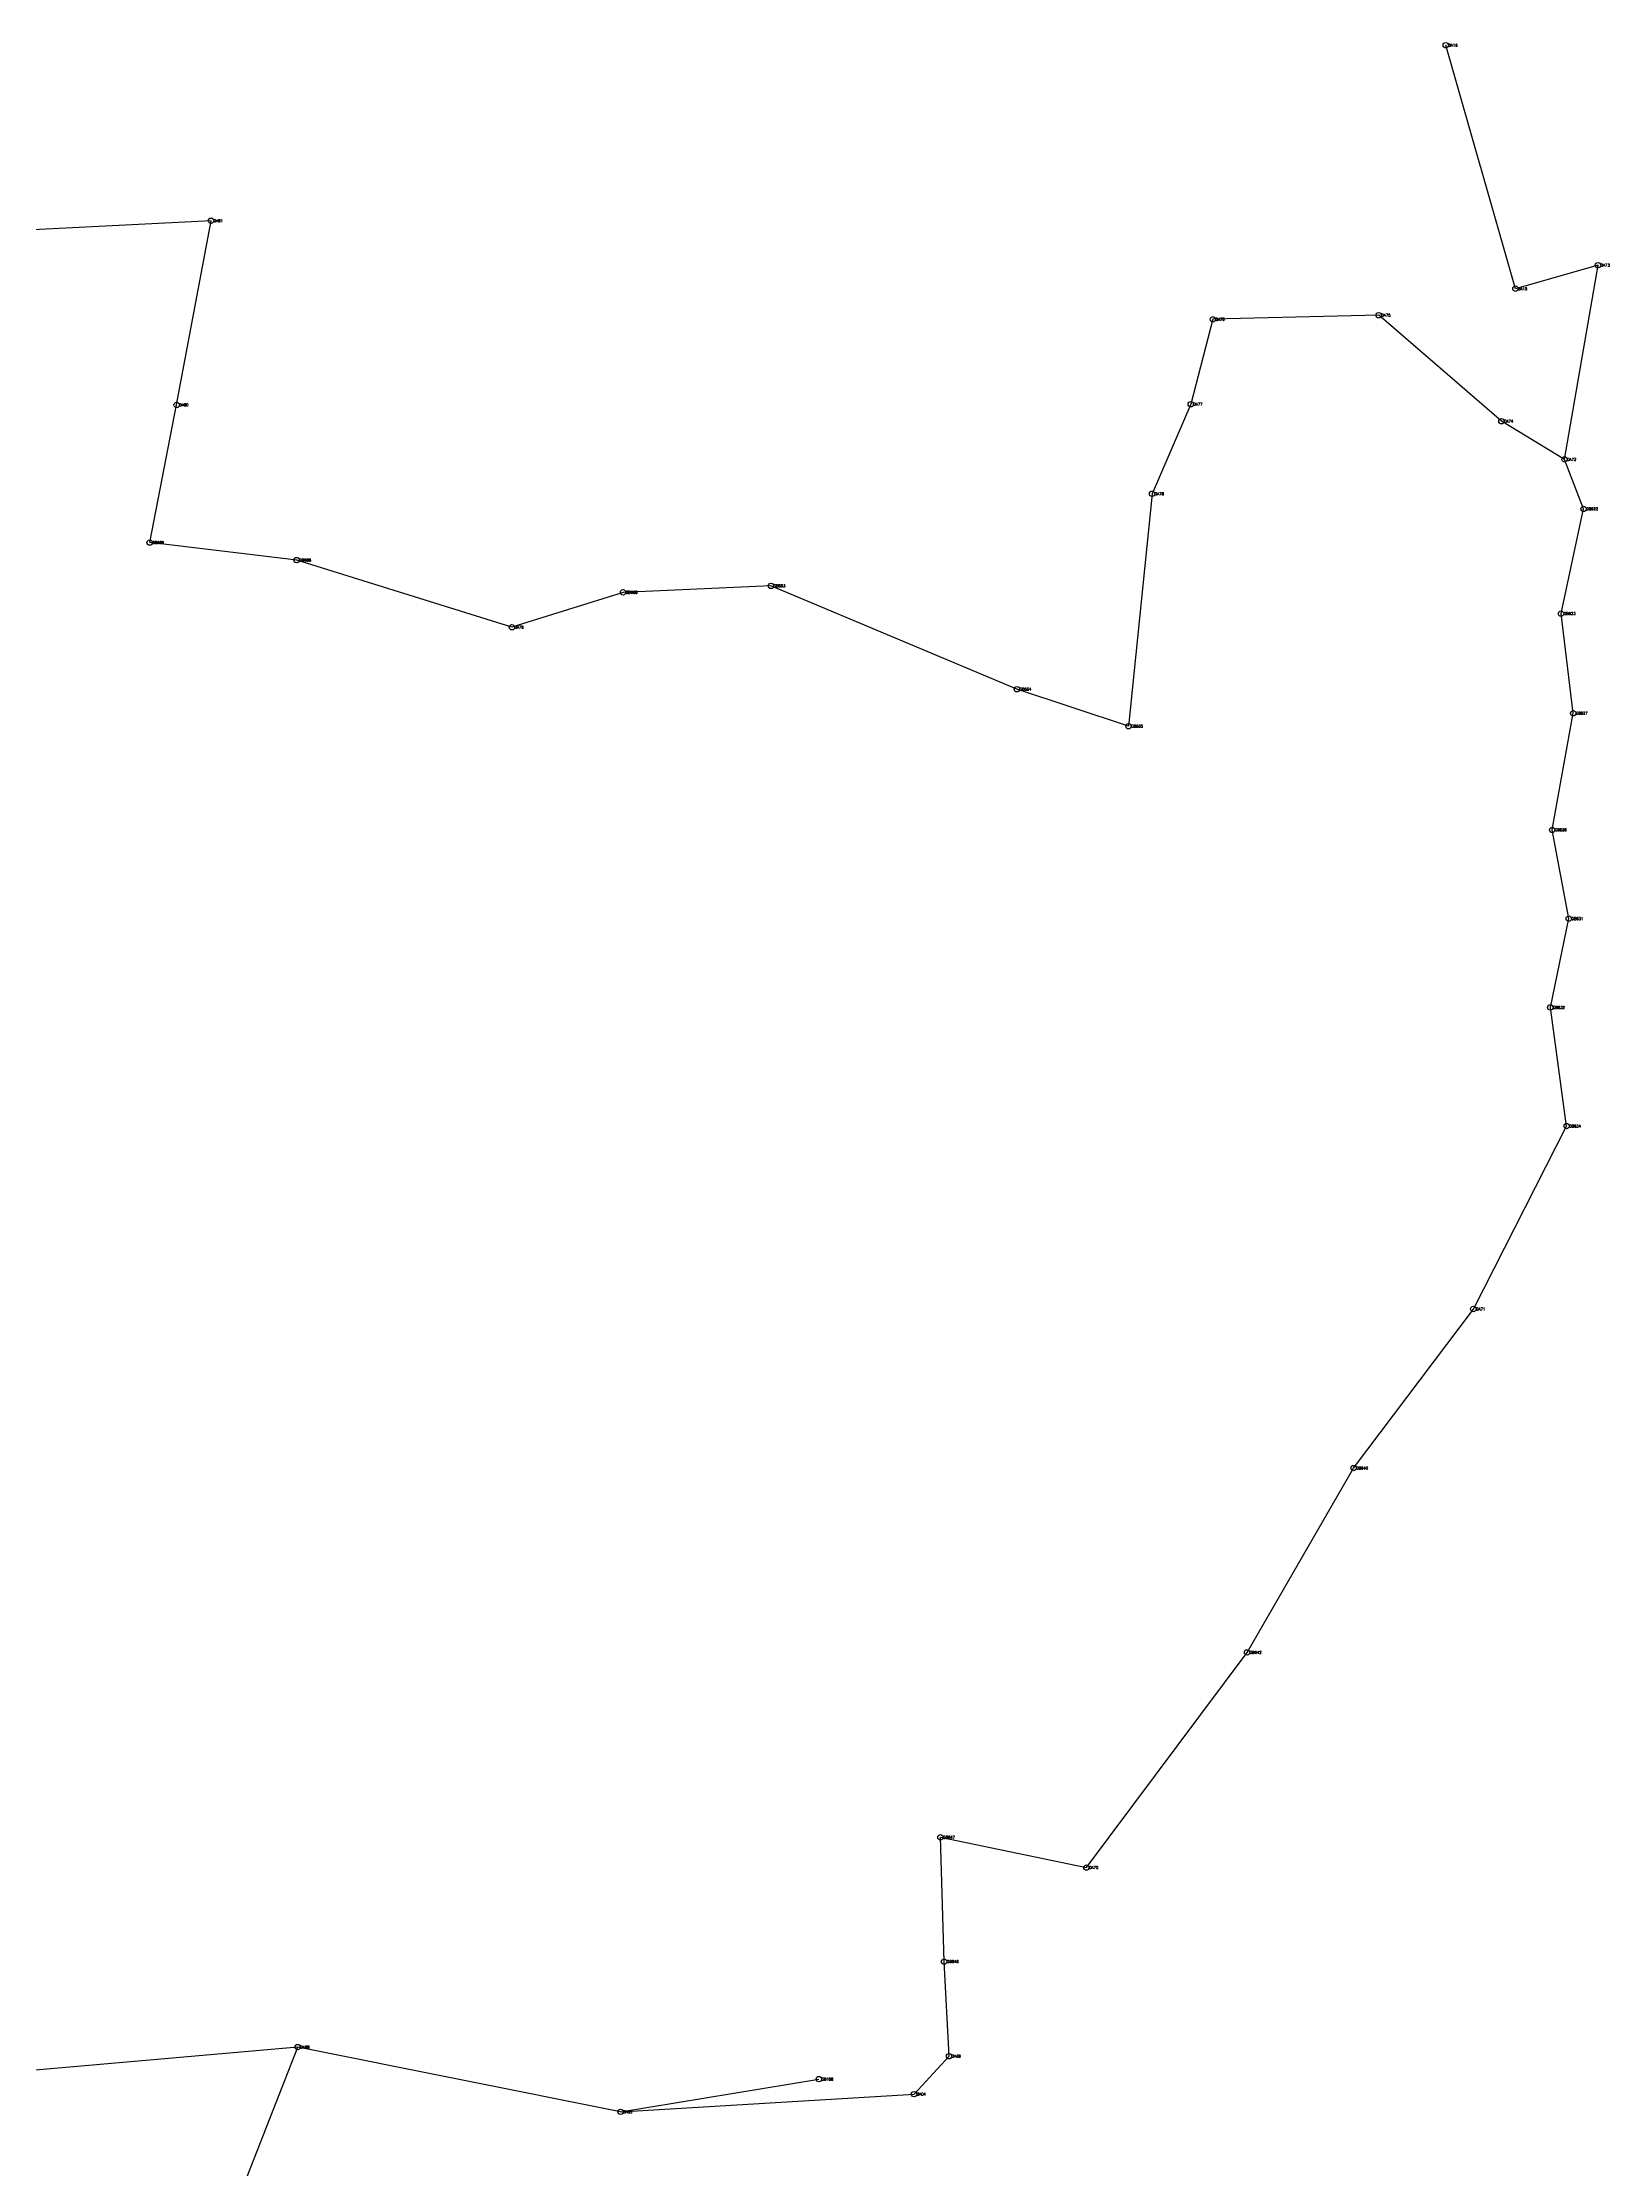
# Model space of a CAD drawing. Extents: x 166396 to 169408, y 2545087 to 2547192.
# Drawn here: x 168825 to 169408, y 2546090 to 2546881 of the extents above; entities that cross this region are included whole.
import ezdxf

# ---------------------------------------------------------------- set-up
doc = ezdxf.new("R2010")
doc.units = 0
doc.styles.get("Standard").update_dxf_attribs({"font": 'simplex'})

msp = doc.modelspace()

# ---------------------------------------------------------------- linework, layer by layer
at = {"color": 4}
for p, q in [((169372.629, 2546789.717), (169346.704, 2546880.253)), ((168887.64, 2546814.985), (168808.961, 2546811.017)), ((168874.862, 2546746.479), (168887.64, 2546814.985)), ((169403.318, 2546798.455), (169372.629, 2546789.717)), ((169390.857, 2546726.244), (169403.318, 2546798.455)), ((169321.775, 2546779.858), (169260.132, 2546778.321)), ((169367.427, 2546740.428), (169321.775, 2546779.858)), ((169260.132, 2546778.321), (169251.915, 2546746.755)), ((168864.837, 2546695.3), (168874.862, 2546746.479)), ((169251.915, 2546746.755), (169237.546, 2546713.443)), ((169390.857, 2546726.244), (169367.427, 2546740.428)), ((169397.956, 2546707.814), (169390.857, 2546726.244)), ((169237.546, 2546713.443), (169228.753, 2546627.017)), ((169389.578, 2546668.874), (169397.956, 2546707.814)), ((168919.491, 2546688.783), (168864.837, 2546695.3)), ((168999.538, 2546663.797), (168919.491, 2546688.783)), ((169040.83, 2546676.793), (168999.538, 2546663.797)), ((169095.83, 2546679.2), (169040.83, 2546676.793)), ((169187.254, 2546640.773), (169095.83, 2546679.2)), ((169394.098, 2546631.832), (169389.578, 2546668.874)), ((169228.753, 2546627.017), (169187.254, 2546640.773)), ((169386.269, 2546588.448), (169394.098, 2546631.832)), ((169392.45, 2546555.443), (169386.269, 2546588.448)), ((169385.602, 2546522.414), (169392.45, 2546555.443)), ((169391.632, 2546478.32), (169385.602, 2546522.414)), ((169356.972, 2546410.283), (169391.632, 2546478.32)), ((169312.441, 2546351.138), (169356.972, 2546410.283)), ((169272.83, 2546282.575), (169312.441, 2546351.138)), ((169213.103, 2546202.556), (169272.83, 2546282.575)), ((169160.217, 2546167.579), (169158.851, 2546213.811)), ((169158.851, 2546213.811), (169213.103, 2546202.556)), ((169162.055, 2546132.414), (169160.217, 2546167.579)), ((168919.876, 2546135.812), (168801.605, 2546125.395)), ((168887.041, 2546051.639), (168919.876, 2546135.812)), ((169039.884, 2546111.728), (168919.876, 2546135.812)), ((169149.018, 2546118.291), (169162.055, 2546132.414)), ((169039.884, 2546111.728), (169113.65, 2546123.894)), ((169039.884, 2546111.728), (169149.018, 2546118.291))]:
    msp.add_line(p, q, dxfattribs=at)
for centre in [(169346.704, 2546880.253), (168887.64, 2546814.985), (169403.318, 2546798.455), (169372.629, 2546789.717), (169260.132, 2546778.321), (169321.775, 2546779.858), (168874.862, 2546746.479), (169251.915, 2546746.755), (169367.427, 2546740.428), (169390.857, 2546726.244), (169237.546, 2546713.443), (169397.956, 2546707.814), (168864.837, 2546695.3), (168919.491, 2546688.783), (169040.83, 2546676.793), (169095.83, 2546679.2), (169389.578, 2546668.874), (168999.538, 2546663.797), (169187.254, 2546640.773), (169394.098, 2546631.832), (169228.753, 2546627.017), (169386.269, 2546588.448), (169392.45, 2546555.443), (169385.602, 2546522.414), (169391.632, 2546478.32), (169356.972, 2546410.283), (169312.441, 2546351.138), (169272.83, 2546282.575), (169158.851, 2546213.811), (169213.103, 2546202.556), (169160.217, 2546167.579), (168919.876, 2546135.812), (169162.055, 2546132.414), (169113.65, 2546123.894), (169149.018, 2546118.291), (169039.884, 2546111.728)]:
    msp.add_circle(centre, 1)

# ---------------------------------------------------------------- texts
at = {"color": 5}
for s, p in [('BA16', (169347.704, 2546879.753)), ('DA81', (168888.64, 2546814.485)), ('DA73', (169404.318, 2546797.955)), ('BA15', (169373.629, 2546789.217)), ('DA76', (169261.132, 2546777.821)), ('DA75', (169322.775, 2546779.358)), ('DA77', (169252.915, 2546746.255)), ('DA80', (168875.862, 2546745.979)), ('DA74', (169368.427, 2546739.928)), ('DA72', (169391.857, 2546725.744)), ('DA78', (169238.546, 2546712.943)), ('GB622', (169398.956, 2546707.314)), ('GB669', (168865.837, 2546694.8)), ('GB668', (168920.491, 2546688.283)), ('GB666', (169041.83, 2546676.293)), ('GB663', (169096.83, 2546678.7)), ('GB623', (169390.578, 2546668.374)), ('DA79', (169000.538, 2546663.297)), ('GB664', (169188.254, 2546640.273)), ('GB627', (169395.098, 2546631.332)), ('GB665', (169229.753, 2546626.517)), ('GB628', (169387.269, 2546587.948)), ('GB631', (169393.45, 2546554.943)), ('GB632', (169386.602, 2546521.914)), ('GB634', (169392.632, 2546477.82)), ('DA71', (169357.972, 2546409.783)), ('GB640', (169313.441, 2546350.638)), ('GB642', (169273.83, 2546282.075)), ('GB647', (169159.851, 2546213.311)), ('DA70', (169214.103, 2546202.056)), ('GB646', (169161.217, 2546167.079)), ('DA68', (168920.876, 2546135.312)), ('DA69', (169163.055, 2546131.914)), ('GB168', (169114.65, 2546123.394)), ('BA04', (169150.018, 2546117.791)), ('BA03', (169040.884, 2546111.228))]:
    msp.add_text(s, height=1, dxfattribs=at).set_placement(p)

doc.saveas('drawing.dxf')
